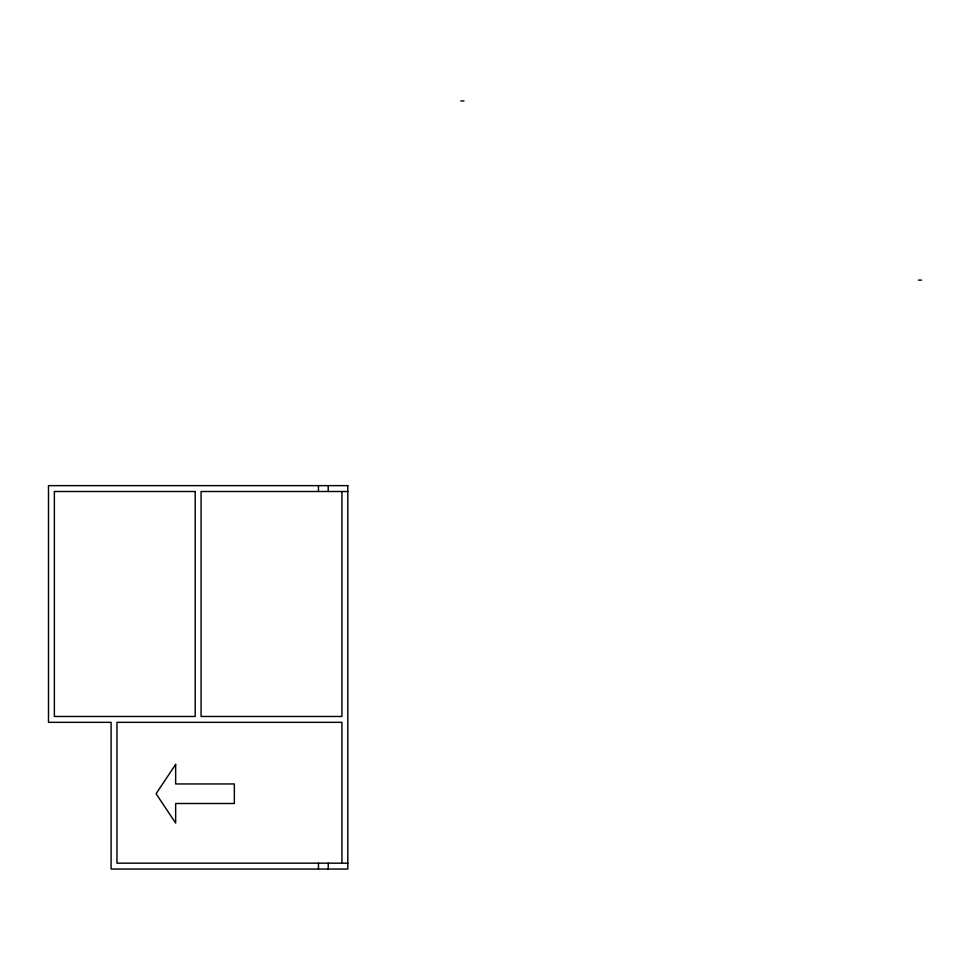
<?xml version="1.0" encoding="UTF-8"?>
<svg xmlns="http://www.w3.org/2000/svg" width="970" height="970" viewBox="0 0 970 970"><rect width="100%" height="100%" fill="white"/><g stroke="black" fill="none" stroke-linecap="round" stroke-linejoin="round"><path stroke-width="1.45" d="M460.859 100.953L463.987 100.953M918.372 280.136L921.5 280.136M347.806 491.499L201.081 491.499L201.081 716.466L341.937 716.466L341.937 491.499M347.806 863.179L116.97 863.179L116.97 722.335L341.937 722.335L341.937 863.179M328.236 485.63L328.236 491.499M328.236 863.179L328.236 869.047M318.463 485.63L318.463 491.499M318.463 863.179L318.463 869.047M175.655 764.396L156.097 793.739L175.655 823.081L175.655 803.512L234.34 803.512L234.34 783.954L175.655 783.954L175.655 764.396M347.806 485.63L48.5 485.63L48.5 722.335L111.101 722.335L111.101 869.047L347.806 869.047L347.806 485.63M195.212 491.499L54.368 491.499L54.368 716.466L195.212 716.466L195.212 491.499"/></g></svg>
